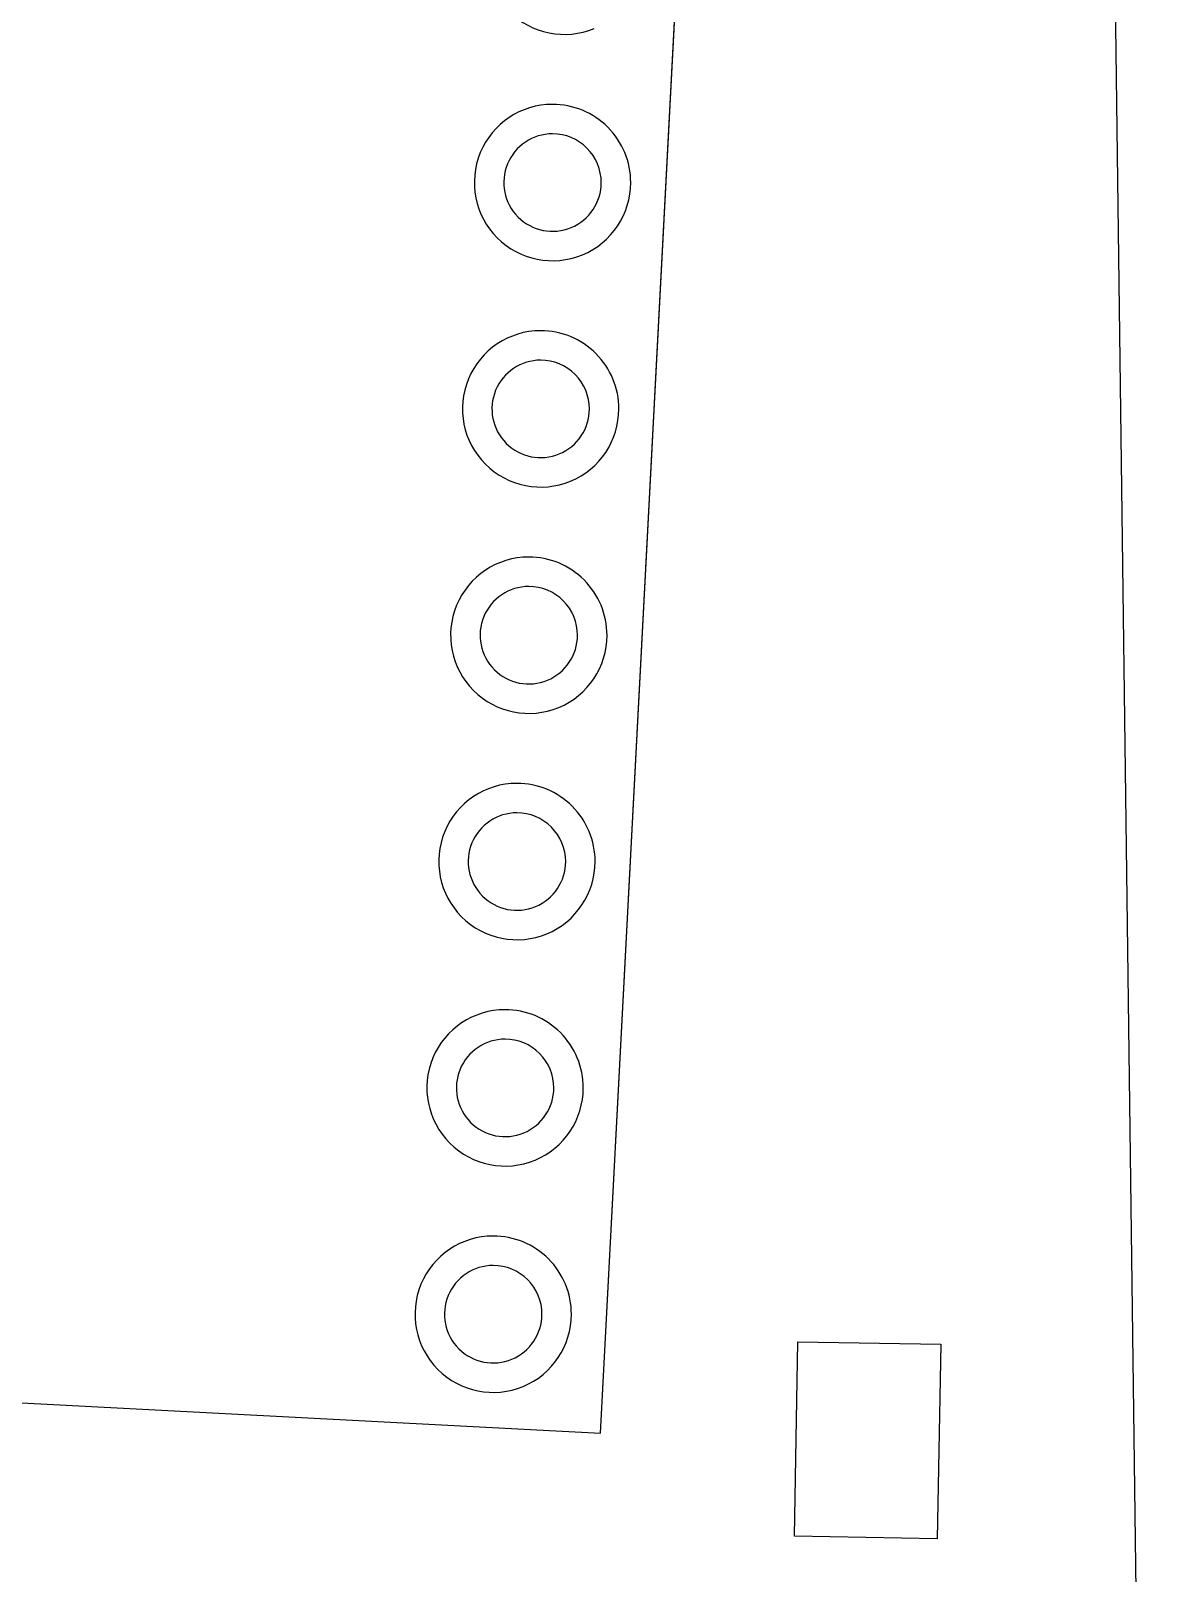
# Model space of a CAD drawing. Extents: x 28 to 165, y -144 to -37.
# Drawn here: x 147.17 to 159.78, y -103.57 to -86.28 of the extents above; entities that cross this region are included whole.
import ezdxf

# ---------------------------------------------------------------- set-up
doc = ezdxf.new("R2010")
doc.units = 0
doc.layers.get('0').update_dxf_attribs({"linetype": 'CONTINUOUS'})

msp = doc.modelspace()

# ---------------------------------------------------------------- linework, layer by layer
at = {"color": 7}
for points in [[(159.776123, -121.02233), (159.055455, -65.527407)], [(153.548871, -102.001698), (155.277006, -69.02692)], [(153.548871, -102.001698), (155.144073, -71.563441)], [(135.79322, -101.071164), (153.548871, -102.001698)], [(135.79322, -101.071164), (153.548871, -102.001698)]]:
    msp.add_lwpolyline(points, dxfattribs=at)
for points in [[(153.011744, -87.108062)], [(153.011744, -87.108062)], [(153.011744, -87.108062)], [(153.011744, -87.108062)], [(153.011744, -87.438263)], [(153.011744, -87.438263)], [(153.011744, -87.438263)], [(153.011744, -87.438263)], [(152.878811, -89.644585)], [(152.878811, -89.644585)], [(152.878811, -89.644585)], [(152.878811, -89.644585)], [(152.878811, -89.974785)], [(152.878811, -89.974785)], [(152.878811, -89.974785)], [(152.878811, -89.974785)], [(152.745877, -92.181106)], [(152.745877, -92.181106)], [(152.745877, -92.181106)], [(152.745877, -92.181106)], [(152.745877, -92.511306)], [(152.745877, -92.511306)], [(152.745877, -92.511306)], [(152.745877, -92.511306)], [(152.612943, -94.717627)], [(152.612943, -94.717627)], [(152.612943, -94.717627)], [(152.612943, -94.717627)], [(152.612943, -95.047828)], [(152.612943, -95.047828)], [(152.612943, -95.047828)], [(152.612943, -95.047828)], [(152.48001, -97.254149)], [(152.48001, -97.254149)], [(152.48001, -97.254149)], [(152.48001, -97.254149)], [(152.48001, -97.584349)], [(152.48001, -97.584349)], [(152.48001, -97.584349)], [(152.48001, -97.584349)], [(152.347077, -99.79067)], [(152.347077, -99.79067)], [(152.347077, -99.79067)], [(152.347077, -99.79067)], [(152.347077, -100.120871)], [(152.347077, -100.120871)], [(152.347077, -100.120871)], [(152.347077, -100.120871)], [(157.323961, -103.182571), (155.724205, -103.154647), (155.762251, -100.974978), (157.362007, -101.002902)]]:
    msp.add_lwpolyline(points, close=True, dxfattribs=at)
for points in [[(152.52504, -86.06748), (152.77566, -86.3181), (153.152572, -86.393073), (153.480024, -86.257438)], [(152.52504, -86.06748), (152.77566, -86.3181), (153.152572, -86.393073), (153.480024, -86.257438)], [(152.52504, -86.06748), (152.77566, -86.3181), (153.152572, -86.393073), (153.480024, -86.257438)], [(152.52504, -86.06748), (152.77566, -86.3181), (153.152572, -86.393073), (153.480024, -86.257438)], [(153.011744, -87.108062), (152.657313, -87.108062), (152.337782, -87.321566), (152.202147, -87.649017)], [(153.011744, -87.108062), (152.657313, -87.108062), (152.337782, -87.321566), (152.202147, -87.649017)], [(153.011744, -87.108062), (152.657313, -87.108062), (152.337782, -87.321566), (152.202147, -87.649017)], [(153.011744, -87.108062), (152.657313, -87.108062), (152.337782, -87.321566), (152.202147, -87.649017)], [(153.631382, -87.364725), (153.467044, -87.200387), (153.244153, -87.108062), (153.011744, -87.108062)], [(153.631382, -87.364725), (153.467044, -87.200387), (153.244153, -87.108062), (153.011744, -87.108062)], [(153.631382, -87.364725), (153.467044, -87.200387), (153.244153, -87.108062), (153.011744, -87.108062)], [(153.631382, -87.364725), (153.467044, -87.200387), (153.244153, -87.108062), (153.011744, -87.108062)], [(153.011744, -87.438263), (152.790867, -87.438263), (152.591739, -87.571316), (152.507213, -87.775379)], [(153.011744, -87.438263), (152.790867, -87.438263), (152.591739, -87.571316), (152.507213, -87.775379)], [(153.011744, -87.438263), (152.790867, -87.438263), (152.591739, -87.571316), (152.507213, -87.775379)], [(153.011744, -87.438263), (152.790867, -87.438263), (152.591739, -87.571316), (152.507213, -87.775379)], [(153.397895, -87.598212), (153.295481, -87.495798), (153.156579, -87.438263), (153.011744, -87.438263)], [(153.397895, -87.598212), (153.295481, -87.495798), (153.156579, -87.438263), (153.011744, -87.438263)], [(153.397895, -87.598212), (153.295481, -87.495798), (153.156579, -87.438263), (153.011744, -87.438263)], [(153.397895, -87.598212), (153.295481, -87.495798), (153.156579, -87.438263), (153.011744, -87.438263)], [(153.888045, -87.984363), (153.888045, -87.751954), (153.79572, -87.529063), (153.631382, -87.364725)], [(153.888045, -87.984363), (153.888045, -87.751954), (153.79572, -87.529063), (153.631382, -87.364725)], [(153.888045, -87.984363), (153.888045, -87.751954), (153.79572, -87.529063), (153.631382, -87.364725)], [(153.888045, -87.984363), (153.888045, -87.751954), (153.79572, -87.529063), (153.631382, -87.364725)], [(153.557844, -87.984363), (153.557844, -87.839528), (153.500309, -87.700625), (153.397895, -87.598212)], [(153.557844, -87.984363), (153.557844, -87.839528), (153.500309, -87.700625), (153.397895, -87.598212)], [(153.557844, -87.984363), (153.557844, -87.839528), (153.500309, -87.700625), (153.397895, -87.598212)], [(153.557844, -87.984363), (153.557844, -87.839528), (153.500309, -87.700625), (153.397895, -87.598212)], [(152.202147, -87.649017), (152.066513, -87.976468), (152.141485, -88.353381), (152.392105, -88.604001)], [(152.202147, -87.649017), (152.066513, -87.976468), (152.141485, -88.353381), (152.392105, -88.604001)], [(152.202147, -87.649017), (152.066513, -87.976468), (152.141485, -88.353381), (152.392105, -88.604001)], [(152.202147, -87.649017), (152.066513, -87.976468), (152.141485, -88.353381), (152.392105, -88.604001)], [(152.507213, -87.775379), (152.422687, -87.979443), (152.469409, -88.214331), (152.625592, -88.370514)], [(152.507213, -87.775379), (152.422687, -87.979443), (152.469409, -88.214331), (152.625592, -88.370514)], [(152.507213, -87.775379), (152.422687, -87.979443), (152.469409, -88.214331), (152.625592, -88.370514)], [(152.507213, -87.775379), (152.422687, -87.979443), (152.469409, -88.214331), (152.625592, -88.370514)], [(153.220727, -88.488894), (153.424791, -88.404368), (153.557844, -88.20524), (153.557844, -87.984363)], [(153.220727, -88.488894), (153.424791, -88.404368), (153.557844, -88.20524), (153.557844, -87.984363)], [(153.220727, -88.488894), (153.424791, -88.404368), (153.557844, -88.20524), (153.557844, -87.984363)], [(153.220727, -88.488894), (153.424791, -88.404368), (153.557844, -88.20524), (153.557844, -87.984363)], [(153.34709, -88.793959), (153.674541, -88.658325), (153.888045, -88.338794), (153.888045, -87.984363)], [(153.34709, -88.793959), (153.674541, -88.658325), (153.888045, -88.338794), (153.888045, -87.984363)], [(153.34709, -88.793959), (153.674541, -88.658325), (153.888045, -88.338794), (153.888045, -87.984363)], [(153.34709, -88.793959), (153.674541, -88.658325), (153.888045, -88.338794), (153.888045, -87.984363)], [(152.625592, -88.370514), (152.781776, -88.526698), (153.016664, -88.57342), (153.220727, -88.488894)], [(152.625592, -88.370514), (152.781776, -88.526698), (153.016664, -88.57342), (153.220727, -88.488894)], [(152.625592, -88.370514), (152.781776, -88.526698), (153.016664, -88.57342), (153.220727, -88.488894)], [(152.625592, -88.370514), (152.781776, -88.526698), (153.016664, -88.57342), (153.220727, -88.488894)], [(152.392105, -88.604001), (152.642726, -88.854622), (153.019638, -88.929594), (153.34709, -88.793959)], [(152.392105, -88.604001), (152.642726, -88.854622), (153.019638, -88.929594), (153.34709, -88.793959)], [(152.392105, -88.604001), (152.642726, -88.854622), (153.019638, -88.929594), (153.34709, -88.793959)], [(152.392105, -88.604001), (152.642726, -88.854622), (153.019638, -88.929594), (153.34709, -88.793959)], [(152.878811, -89.644585), (152.52438, -89.644585), (152.204849, -89.858088), (152.069214, -90.18554)], [(152.878811, -89.644585), (152.52438, -89.644585), (152.204849, -89.858088), (152.069214, -90.18554)], [(152.878811, -89.644585), (152.52438, -89.644585), (152.204849, -89.858088), (152.069214, -90.18554)], [(152.878811, -89.644585), (152.52438, -89.644585), (152.204849, -89.858088), (152.069214, -90.18554)], [(153.498449, -89.901247), (153.334111, -89.736909), (153.11122, -89.644585), (152.878811, -89.644585)], [(153.498449, -89.901247), (153.334111, -89.736909), (153.11122, -89.644585), (152.878811, -89.644585)], [(153.498449, -89.901247), (153.334111, -89.736909), (153.11122, -89.644585), (152.878811, -89.644585)], [(153.498449, -89.901247), (153.334111, -89.736909), (153.11122, -89.644585), (152.878811, -89.644585)], [(152.878811, -89.974785), (152.657934, -89.974785), (152.458805, -90.107838), (152.37428, -90.311902)], [(152.878811, -89.974785), (152.657934, -89.974785), (152.458805, -90.107838), (152.37428, -90.311902)], [(152.878811, -89.974785), (152.657934, -89.974785), (152.458805, -90.107838), (152.37428, -90.311902)], [(152.878811, -89.974785), (152.657934, -89.974785), (152.458805, -90.107838), (152.37428, -90.311902)], [(153.264962, -90.134734), (153.162548, -90.03232), (153.023645, -89.974785), (152.878811, -89.974785)], [(153.264962, -90.134734), (153.162548, -90.03232), (153.023645, -89.974785), (152.878811, -89.974785)], [(153.264962, -90.134734), (153.162548, -90.03232), (153.023645, -89.974785), (152.878811, -89.974785)], [(153.264962, -90.134734), (153.162548, -90.03232), (153.023645, -89.974785), (152.878811, -89.974785)], [(153.755111, -90.520885), (153.755111, -90.288476), (153.662787, -90.065586), (153.498449, -89.901247)], [(153.755111, -90.520885), (153.755111, -90.288476), (153.662787, -90.065586), (153.498449, -89.901247)], [(153.755111, -90.520885), (153.755111, -90.288476), (153.662787, -90.065586), (153.498449, -89.901247)], [(153.755111, -90.520885), (153.755111, -90.288476), (153.662787, -90.065586), (153.498449, -89.901247)], [(152.069214, -90.18554), (151.933579, -90.512991), (152.008552, -90.889903), (152.259172, -91.140524)], [(152.069214, -90.18554), (151.933579, -90.512991), (152.008552, -90.889903), (152.259172, -91.140524)], [(152.069214, -90.18554), (151.933579, -90.512991), (152.008552, -90.889903), (152.259172, -91.140524)], [(152.069214, -90.18554), (151.933579, -90.512991), (152.008552, -90.889903), (152.259172, -91.140524)], [(153.424911, -90.520885), (153.424911, -90.376051), (153.367376, -90.237148), (153.264962, -90.134734)], [(153.424911, -90.520885), (153.424911, -90.376051), (153.367376, -90.237148), (153.264962, -90.134734)], [(153.424911, -90.520885), (153.424911, -90.376051), (153.367376, -90.237148), (153.264962, -90.134734)], [(153.424911, -90.520885), (153.424911, -90.376051), (153.367376, -90.237148), (153.264962, -90.134734)], [(152.37428, -90.311902), (152.289754, -90.515966), (152.336476, -90.750853), (152.492659, -90.907037)], [(152.37428, -90.311902), (152.289754, -90.515966), (152.336476, -90.750853), (152.492659, -90.907037)], [(152.37428, -90.311902), (152.289754, -90.515966), (152.336476, -90.750853), (152.492659, -90.907037)], [(152.37428, -90.311902), (152.289754, -90.515966), (152.336476, -90.750853), (152.492659, -90.907037)], [(153.087794, -91.025417), (153.291858, -90.940891), (153.424911, -90.741763), (153.424911, -90.520885)], [(153.087794, -91.025417), (153.291858, -90.940891), (153.424911, -90.741763), (153.424911, -90.520885)], [(153.087794, -91.025417), (153.291858, -90.940891), (153.424911, -90.741763), (153.424911, -90.520885)], [(153.087794, -91.025417), (153.291858, -90.940891), (153.424911, -90.741763), (153.424911, -90.520885)], [(153.214156, -91.330482), (153.541608, -91.194847), (153.755111, -90.875316), (153.755111, -90.520885)], [(153.214156, -91.330482), (153.541608, -91.194847), (153.755111, -90.875316), (153.755111, -90.520885)], [(153.214156, -91.330482), (153.541608, -91.194847), (153.755111, -90.875316), (153.755111, -90.520885)], [(153.214156, -91.330482), (153.541608, -91.194847), (153.755111, -90.875316), (153.755111, -90.520885)], [(152.492659, -90.907037), (152.648843, -91.063221), (152.88373, -91.109943), (153.087794, -91.025417)], [(152.492659, -90.907037), (152.648843, -91.063221), (152.88373, -91.109943), (153.087794, -91.025417)], [(152.492659, -90.907037), (152.648843, -91.063221), (152.88373, -91.109943), (153.087794, -91.025417)], [(152.492659, -90.907037), (152.648843, -91.063221), (152.88373, -91.109943), (153.087794, -91.025417)], [(152.259172, -91.140524), (152.509793, -91.391144), (152.886705, -91.466117), (153.214156, -91.330482)], [(152.259172, -91.140524), (152.509793, -91.391144), (152.886705, -91.466117), (153.214156, -91.330482)], [(152.259172, -91.140524), (152.509793, -91.391144), (152.886705, -91.466117), (153.214156, -91.330482)], [(152.259172, -91.140524), (152.509793, -91.391144), (152.886705, -91.466117), (153.214156, -91.330482)], [(152.745877, -92.181106), (152.391447, -92.181106), (152.071916, -92.39461), (151.936281, -92.722061)], [(152.745877, -92.181106), (152.391447, -92.181106), (152.071916, -92.39461), (151.936281, -92.722061)], [(152.745877, -92.181106), (152.391447, -92.181106), (152.071916, -92.39461), (151.936281, -92.722061)], [(152.745877, -92.181106), (152.391447, -92.181106), (152.071916, -92.39461), (151.936281, -92.722061)], [(153.365516, -92.437769), (153.201177, -92.27343), (152.978287, -92.181106), (152.745877, -92.181106)], [(153.365516, -92.437769), (153.201177, -92.27343), (152.978287, -92.181106), (152.745877, -92.181106)], [(153.365516, -92.437769), (153.201177, -92.27343), (152.978287, -92.181106), (152.745877, -92.181106)], [(153.365516, -92.437769), (153.201177, -92.27343), (152.978287, -92.181106), (152.745877, -92.181106)], [(153.622178, -93.057407), (153.622178, -92.824997), (153.529854, -92.602107), (153.365516, -92.437769)], [(153.622178, -93.057407), (153.622178, -92.824997), (153.529854, -92.602107), (153.365516, -92.437769)], [(153.622178, -93.057407), (153.622178, -92.824997), (153.529854, -92.602107), (153.365516, -92.437769)], [(153.622178, -93.057407), (153.622178, -92.824997), (153.529854, -92.602107), (153.365516, -92.437769)], [(152.745877, -92.511306), (152.525, -92.511306), (152.325872, -92.644359), (152.241346, -92.848423)], [(152.745877, -92.511306), (152.525, -92.511306), (152.325872, -92.644359), (152.241346, -92.848423)], [(152.745877, -92.511306), (152.525, -92.511306), (152.325872, -92.644359), (152.241346, -92.848423)], [(152.745877, -92.511306), (152.525, -92.511306), (152.325872, -92.644359), (152.241346, -92.848423)], [(153.132029, -92.671256), (153.029615, -92.568842), (152.890712, -92.511306), (152.745877, -92.511306)], [(153.132029, -92.671256), (153.029615, -92.568842), (152.890712, -92.511306), (152.745877, -92.511306)], [(153.132029, -92.671256), (153.029615, -92.568842), (152.890712, -92.511306), (152.745877, -92.511306)], [(153.132029, -92.671256), (153.029615, -92.568842), (152.890712, -92.511306), (152.745877, -92.511306)], [(151.936281, -92.722061), (151.800646, -93.049512), (151.875619, -93.426425), (152.126239, -93.677045)], [(151.936281, -92.722061), (151.800646, -93.049512), (151.875619, -93.426425), (152.126239, -93.677045)], [(151.936281, -92.722061), (151.800646, -93.049512), (151.875619, -93.426425), (152.126239, -93.677045)], [(151.936281, -92.722061), (151.800646, -93.049512), (151.875619, -93.426425), (152.126239, -93.677045)], [(153.291978, -93.057407), (153.291978, -92.912572), (153.234443, -92.773669), (153.132029, -92.671256)], [(153.291978, -93.057407), (153.291978, -92.912572), (153.234443, -92.773669), (153.132029, -92.671256)], [(153.291978, -93.057407), (153.291978, -92.912572), (153.234443, -92.773669), (153.132029, -92.671256)], [(153.291978, -93.057407), (153.291978, -92.912572), (153.234443, -92.773669), (153.132029, -92.671256)], [(152.241346, -92.848423), (152.15682, -93.052487), (152.203542, -93.287375), (152.359726, -93.443558)], [(152.241346, -92.848423), (152.15682, -93.052487), (152.203542, -93.287375), (152.359726, -93.443558)], [(152.241346, -92.848423), (152.15682, -93.052487), (152.203542, -93.287375), (152.359726, -93.443558)], [(152.241346, -92.848423), (152.15682, -93.052487), (152.203542, -93.287375), (152.359726, -93.443558)], [(152.954861, -93.561938), (153.158925, -93.477412), (153.291978, -93.278284), (153.291978, -93.057407)], [(152.954861, -93.561938), (153.158925, -93.477412), (153.291978, -93.278284), (153.291978, -93.057407)], [(152.954861, -93.561938), (153.158925, -93.477412), (153.291978, -93.278284), (153.291978, -93.057407)], [(152.954861, -93.561938), (153.158925, -93.477412), (153.291978, -93.278284), (153.291978, -93.057407)], [(153.081223, -93.867003), (153.408674, -93.731369), (153.622178, -93.411837), (153.622178, -93.057407)], [(153.081223, -93.867003), (153.408674, -93.731369), (153.622178, -93.411837), (153.622178, -93.057407)], [(153.081223, -93.867003), (153.408674, -93.731369), (153.622178, -93.411837), (153.622178, -93.057407)], [(153.081223, -93.867003), (153.408674, -93.731369), (153.622178, -93.411837), (153.622178, -93.057407)], [(152.359726, -93.443558), (152.51591, -93.599742), (152.750797, -93.646464), (152.954861, -93.561938)], [(152.359726, -93.443558), (152.51591, -93.599742), (152.750797, -93.646464), (152.954861, -93.561938)], [(152.359726, -93.443558), (152.51591, -93.599742), (152.750797, -93.646464), (152.954861, -93.561938)], [(152.359726, -93.443558), (152.51591, -93.599742), (152.750797, -93.646464), (152.954861, -93.561938)], [(152.126239, -93.677045), (152.376859, -93.927665), (152.753772, -94.002638), (153.081223, -93.867003)], [(152.126239, -93.677045), (152.376859, -93.927665), (152.753772, -94.002638), (153.081223, -93.867003)], [(152.126239, -93.677045), (152.376859, -93.927665), (152.753772, -94.002638), (153.081223, -93.867003)], [(152.126239, -93.677045), (152.376859, -93.927665), (152.753772, -94.002638), (153.081223, -93.867003)], [(152.612943, -94.717627), (152.258513, -94.717627), (151.938982, -94.931131), (151.803347, -95.258582)], [(152.612943, -94.717627), (152.258513, -94.717627), (151.938982, -94.931131), (151.803347, -95.258582)], [(152.612943, -94.717627), (152.258513, -94.717627), (151.938982, -94.931131), (151.803347, -95.258582)], [(152.612943, -94.717627), (152.258513, -94.717627), (151.938982, -94.931131), (151.803347, -95.258582)], [(153.232582, -94.97429), (153.068243, -94.809952), (152.845353, -94.717627), (152.612943, -94.717627)], [(153.232582, -94.97429), (153.068243, -94.809952), (152.845353, -94.717627), (152.612943, -94.717627)], [(153.232582, -94.97429), (153.068243, -94.809952), (152.845353, -94.717627), (152.612943, -94.717627)], [(153.232582, -94.97429), (153.068243, -94.809952), (152.845353, -94.717627), (152.612943, -94.717627)], [(152.612943, -95.047828), (152.392066, -95.047828), (152.192938, -95.180881), (152.108412, -95.384945)], [(152.612943, -95.047828), (152.392066, -95.047828), (152.192938, -95.180881), (152.108412, -95.384945)], [(152.612943, -95.047828), (152.392066, -95.047828), (152.192938, -95.180881), (152.108412, -95.384945)], [(152.612943, -95.047828), (152.392066, -95.047828), (152.192938, -95.180881), (152.108412, -95.384945)], [(152.999095, -95.207777), (152.896681, -95.105363), (152.757778, -95.047828), (152.612943, -95.047828)], [(152.999095, -95.207777), (152.896681, -95.105363), (152.757778, -95.047828), (152.612943, -95.047828)], [(152.999095, -95.207777), (152.896681, -95.105363), (152.757778, -95.047828), (152.612943, -95.047828)], [(152.999095, -95.207777), (152.896681, -95.105363), (152.757778, -95.047828), (152.612943, -95.047828)], [(153.489244, -95.593928), (153.489244, -95.361519), (153.39692, -95.138628), (153.232582, -94.97429)], [(153.489244, -95.593928), (153.489244, -95.361519), (153.39692, -95.138628), (153.232582, -94.97429)], [(153.489244, -95.593928), (153.489244, -95.361519), (153.39692, -95.138628), (153.232582, -94.97429)], [(153.489244, -95.593928), (153.489244, -95.361519), (153.39692, -95.138628), (153.232582, -94.97429)], [(153.159044, -95.593928), (153.159044, -95.449093), (153.101508, -95.310191), (152.999095, -95.207777)], [(153.159044, -95.593928), (153.159044, -95.449093), (153.101508, -95.310191), (152.999095, -95.207777)], [(153.159044, -95.593928), (153.159044, -95.449093), (153.101508, -95.310191), (152.999095, -95.207777)], [(153.159044, -95.593928), (153.159044, -95.449093), (153.101508, -95.310191), (152.999095, -95.207777)], [(151.803347, -95.258582), (151.667712, -95.586034), (151.742685, -95.962946), (151.993305, -96.213567)], [(151.803347, -95.258582), (151.667712, -95.586034), (151.742685, -95.962946), (151.993305, -96.213567)], [(151.803347, -95.258582), (151.667712, -95.586034), (151.742685, -95.962946), (151.993305, -96.213567)], [(151.803347, -95.258582), (151.667712, -95.586034), (151.742685, -95.962946), (151.993305, -96.213567)], [(152.108412, -95.384945), (152.023886, -95.589008), (152.070608, -95.823896), (152.226792, -95.98008)], [(152.108412, -95.384945), (152.023886, -95.589008), (152.070608, -95.823896), (152.226792, -95.98008)], [(152.108412, -95.384945), (152.023886, -95.589008), (152.070608, -95.823896), (152.226792, -95.98008)], [(152.108412, -95.384945), (152.023886, -95.589008), (152.070608, -95.823896), (152.226792, -95.98008)], [(152.821927, -96.098459), (153.025991, -96.013933), (153.159044, -95.814805), (153.159044, -95.593928)], [(152.821927, -96.098459), (153.025991, -96.013933), (153.159044, -95.814805), (153.159044, -95.593928)], [(152.821927, -96.098459), (153.025991, -96.013933), (153.159044, -95.814805), (153.159044, -95.593928)], [(152.821927, -96.098459), (153.025991, -96.013933), (153.159044, -95.814805), (153.159044, -95.593928)], [(152.948289, -96.403525), (153.27574, -96.26789), (153.489244, -95.948359), (153.489244, -95.593928)], [(152.948289, -96.403525), (153.27574, -96.26789), (153.489244, -95.948359), (153.489244, -95.593928)], [(152.948289, -96.403525), (153.27574, -96.26789), (153.489244, -95.948359), (153.489244, -95.593928)], [(152.948289, -96.403525), (153.27574, -96.26789), (153.489244, -95.948359), (153.489244, -95.593928)], [(152.226792, -95.98008), (152.382976, -96.136263), (152.617863, -96.182985), (152.821927, -96.098459)], [(152.226792, -95.98008), (152.382976, -96.136263), (152.617863, -96.182985), (152.821927, -96.098459)], [(152.226792, -95.98008), (152.382976, -96.136263), (152.617863, -96.182985), (152.821927, -96.098459)], [(152.226792, -95.98008), (152.382976, -96.136263), (152.617863, -96.182985), (152.821927, -96.098459)], [(151.993305, -96.213567), (152.243925, -96.464187), (152.620838, -96.539159), (152.948289, -96.403525)], [(151.993305, -96.213567), (152.243925, -96.464187), (152.620838, -96.539159), (152.948289, -96.403525)], [(151.993305, -96.213567), (152.243925, -96.464187), (152.620838, -96.539159), (152.948289, -96.403525)], [(151.993305, -96.213567), (152.243925, -96.464187), (152.620838, -96.539159), (152.948289, -96.403525)], [(152.48001, -97.254149), (152.12558, -97.254149), (151.806049, -97.467653), (151.670414, -97.795104)], [(152.48001, -97.254149), (152.12558, -97.254149), (151.806049, -97.467653), (151.670414, -97.795104)], [(152.48001, -97.254149), (152.12558, -97.254149), (151.806049, -97.467653), (151.670414, -97.795104)], [(152.48001, -97.254149), (152.12558, -97.254149), (151.806049, -97.467653), (151.670414, -97.795104)], [(153.099648, -97.510811), (152.93531, -97.346473), (152.71242, -97.254149), (152.48001, -97.254149)], [(153.099648, -97.510811), (152.93531, -97.346473), (152.71242, -97.254149), (152.48001, -97.254149)], [(153.099648, -97.510811), (152.93531, -97.346473), (152.71242, -97.254149), (152.48001, -97.254149)], [(153.099648, -97.510811), (152.93531, -97.346473), (152.71242, -97.254149), (152.48001, -97.254149)], [(152.48001, -97.584349), (152.259133, -97.584349), (152.060005, -97.717402), (151.975479, -97.921466)], [(152.48001, -97.584349), (152.259133, -97.584349), (152.060005, -97.717402), (151.975479, -97.921466)], [(152.48001, -97.584349), (152.259133, -97.584349), (152.060005, -97.717402), (151.975479, -97.921466)], [(152.48001, -97.584349), (152.259133, -97.584349), (152.060005, -97.717402), (151.975479, -97.921466)], [(152.866162, -97.744298), (152.763748, -97.641885), (152.624845, -97.584349), (152.48001, -97.584349)], [(152.866162, -97.744298), (152.763748, -97.641885), (152.624845, -97.584349), (152.48001, -97.584349)], [(152.866162, -97.744298), (152.763748, -97.641885), (152.624845, -97.584349), (152.48001, -97.584349)], [(152.866162, -97.744298), (152.763748, -97.641885), (152.624845, -97.584349), (152.48001, -97.584349)], [(153.356311, -98.13045), (153.356311, -97.89804), (153.263987, -97.67515), (153.099648, -97.510811)], [(153.356311, -98.13045), (153.356311, -97.89804), (153.263987, -97.67515), (153.099648, -97.510811)], [(153.356311, -98.13045), (153.356311, -97.89804), (153.263987, -97.67515), (153.099648, -97.510811)], [(153.356311, -98.13045), (153.356311, -97.89804), (153.263987, -97.67515), (153.099648, -97.510811)], [(151.670414, -97.795104), (151.534779, -98.122555), (151.609752, -98.499468), (151.860372, -98.750088)], [(151.670414, -97.795104), (151.534779, -98.122555), (151.609752, -98.499468), (151.860372, -98.750088)], [(151.670414, -97.795104), (151.534779, -98.122555), (151.609752, -98.499468), (151.860372, -98.750088)], [(151.670414, -97.795104), (151.534779, -98.122555), (151.609752, -98.499468), (151.860372, -98.750088)], [(153.026111, -98.13045), (153.026111, -97.985615), (152.968575, -97.846712), (152.866162, -97.744298)], [(153.026111, -98.13045), (153.026111, -97.985615), (152.968575, -97.846712), (152.866162, -97.744298)], [(153.026111, -98.13045), (153.026111, -97.985615), (152.968575, -97.846712), (152.866162, -97.744298)], [(153.026111, -98.13045), (153.026111, -97.985615), (152.968575, -97.846712), (152.866162, -97.744298)], [(151.975479, -97.921466), (151.890953, -98.12553), (151.937675, -98.360417), (152.093859, -98.516601)], [(151.975479, -97.921466), (151.890953, -98.12553), (151.937675, -98.360417), (152.093859, -98.516601)], [(151.975479, -97.921466), (151.890953, -98.12553), (151.937675, -98.360417), (152.093859, -98.516601)], [(151.975479, -97.921466), (151.890953, -98.12553), (151.937675, -98.360417), (152.093859, -98.516601)], [(152.688994, -98.634981), (152.893058, -98.550455), (153.026111, -98.351327), (153.026111, -98.13045)], [(152.688994, -98.634981), (152.893058, -98.550455), (153.026111, -98.351327), (153.026111, -98.13045)], [(152.688994, -98.634981), (152.893058, -98.550455), (153.026111, -98.351327), (153.026111, -98.13045)], [(152.688994, -98.634981), (152.893058, -98.550455), (153.026111, -98.351327), (153.026111, -98.13045)], [(152.815356, -98.940046), (153.142807, -98.804411), (153.356311, -98.48488), (153.356311, -98.13045)], [(152.815356, -98.940046), (153.142807, -98.804411), (153.356311, -98.48488), (153.356311, -98.13045)], [(152.815356, -98.940046), (153.142807, -98.804411), (153.356311, -98.48488), (153.356311, -98.13045)], [(152.815356, -98.940046), (153.142807, -98.804411), (153.356311, -98.48488), (153.356311, -98.13045)], [(152.093859, -98.516601), (152.250042, -98.672785), (152.48493, -98.719507), (152.688994, -98.634981)], [(152.093859, -98.516601), (152.250042, -98.672785), (152.48493, -98.719507), (152.688994, -98.634981)], [(152.093859, -98.516601), (152.250042, -98.672785), (152.48493, -98.719507), (152.688994, -98.634981)], [(152.093859, -98.516601), (152.250042, -98.672785), (152.48493, -98.719507), (152.688994, -98.634981)], [(151.860372, -98.750088), (152.110992, -99.000708), (152.487905, -99.075681), (152.815356, -98.940046)], [(151.860372, -98.750088), (152.110992, -99.000708), (152.487905, -99.075681), (152.815356, -98.940046)], [(151.860372, -98.750088), (152.110992, -99.000708), (152.487905, -99.075681), (152.815356, -98.940046)], [(151.860372, -98.750088), (152.110992, -99.000708), (152.487905, -99.075681), (152.815356, -98.940046)], [(152.347077, -99.79067), (151.992646, -99.79067), (151.673115, -100.004174), (151.537481, -100.331625)], [(152.347077, -99.79067), (151.992646, -99.79067), (151.673115, -100.004174), (151.537481, -100.331625)], [(152.347077, -99.79067), (151.992646, -99.79067), (151.673115, -100.004174), (151.537481, -100.331625)], [(152.347077, -99.79067), (151.992646, -99.79067), (151.673115, -100.004174), (151.537481, -100.331625)], [(152.966715, -100.047333), (152.802377, -99.882995), (152.579487, -99.79067), (152.347077, -99.79067)], [(152.966715, -100.047333), (152.802377, -99.882995), (152.579487, -99.79067), (152.347077, -99.79067)], [(152.966715, -100.047333), (152.802377, -99.882995), (152.579487, -99.79067), (152.347077, -99.79067)], [(152.966715, -100.047333), (152.802377, -99.882995), (152.579487, -99.79067), (152.347077, -99.79067)], [(153.223378, -100.666971), (153.223378, -100.434562), (153.131054, -100.211671), (152.966715, -100.047333)], [(153.223378, -100.666971), (153.223378, -100.434562), (153.131054, -100.211671), (152.966715, -100.047333)], [(153.223378, -100.666971), (153.223378, -100.434562), (153.131054, -100.211671), (152.966715, -100.047333)], [(153.223378, -100.666971), (153.223378, -100.434562), (153.131054, -100.211671), (152.966715, -100.047333)], [(152.347077, -100.120871), (152.1262, -100.120871), (151.927072, -100.253924), (151.842546, -100.457988)], [(152.347077, -100.120871), (152.1262, -100.120871), (151.927072, -100.253924), (151.842546, -100.457988)], [(152.347077, -100.120871), (152.1262, -100.120871), (151.927072, -100.253924), (151.842546, -100.457988)], [(152.347077, -100.120871), (152.1262, -100.120871), (151.927072, -100.253924), (151.842546, -100.457988)], [(152.733228, -100.28082), (152.630815, -100.178406), (152.491912, -100.120871), (152.347077, -100.120871)], [(152.733228, -100.28082), (152.630815, -100.178406), (152.491912, -100.120871), (152.347077, -100.120871)], [(152.733228, -100.28082), (152.630815, -100.178406), (152.491912, -100.120871), (152.347077, -100.120871)], [(152.733228, -100.28082), (152.630815, -100.178406), (152.491912, -100.120871), (152.347077, -100.120871)], [(151.537481, -100.331625), (151.401846, -100.659077), (151.476819, -101.035989), (151.727439, -101.286609)], [(151.537481, -100.331625), (151.401846, -100.659077), (151.476819, -101.035989), (151.727439, -101.286609)], [(151.537481, -100.331625), (151.401846, -100.659077), (151.476819, -101.035989), (151.727439, -101.286609)], [(151.537481, -100.331625), (151.401846, -100.659077), (151.476819, -101.035989), (151.727439, -101.286609)], [(152.893178, -100.666971), (152.893178, -100.522136), (152.835642, -100.383233), (152.733228, -100.28082)], [(152.893178, -100.666971), (152.893178, -100.522136), (152.835642, -100.383233), (152.733228, -100.28082)], [(152.893178, -100.666971), (152.893178, -100.522136), (152.835642, -100.383233), (152.733228, -100.28082)], [(152.893178, -100.666971), (152.893178, -100.522136), (152.835642, -100.383233), (152.733228, -100.28082)], [(151.842546, -100.457988), (151.75802, -100.662051), (151.804742, -100.896939), (151.960926, -101.053123)], [(151.842546, -100.457988), (151.75802, -100.662051), (151.804742, -100.896939), (151.960926, -101.053123)], [(151.842546, -100.457988), (151.75802, -100.662051), (151.804742, -100.896939), (151.960926, -101.053123)], [(151.842546, -100.457988), (151.75802, -100.662051), (151.804742, -100.896939), (151.960926, -101.053123)], [(152.556061, -101.171502), (152.760124, -101.086976), (152.893178, -100.887848), (152.893178, -100.666971)], [(152.556061, -101.171502), (152.760124, -101.086976), (152.893178, -100.887848), (152.893178, -100.666971)], [(152.556061, -101.171502), (152.760124, -101.086976), (152.893178, -100.887848), (152.893178, -100.666971)], [(152.556061, -101.171502), (152.760124, -101.086976), (152.893178, -100.887848), (152.893178, -100.666971)], [(152.682423, -101.476568), (153.009874, -101.340933), (153.223378, -101.021402), (153.223378, -100.666971)], [(152.682423, -101.476568), (153.009874, -101.340933), (153.223378, -101.021402), (153.223378, -100.666971)], [(152.682423, -101.476568), (153.009874, -101.340933), (153.223378, -101.021402), (153.223378, -100.666971)], [(152.682423, -101.476568), (153.009874, -101.340933), (153.223378, -101.021402), (153.223378, -100.666971)], [(151.960926, -101.053123), (152.117109, -101.209306), (152.351997, -101.256028), (152.556061, -101.171502)], [(151.960926, -101.053123), (152.117109, -101.209306), (152.351997, -101.256028), (152.556061, -101.171502)], [(151.960926, -101.053123), (152.117109, -101.209306), (152.351997, -101.256028), (152.556061, -101.171502)], [(151.960926, -101.053123), (152.117109, -101.209306), (152.351997, -101.256028), (152.556061, -101.171502)], [(151.727439, -101.286609), (151.978059, -101.53723), (152.354972, -101.612202), (152.682423, -101.476568)], [(151.727439, -101.286609), (151.978059, -101.53723), (152.354972, -101.612202), (152.682423, -101.476568)], [(151.727439, -101.286609), (151.978059, -101.53723), (152.354972, -101.612202), (152.682423, -101.476568)], [(151.727439, -101.286609), (151.978059, -101.53723), (152.354972, -101.612202), (152.682423, -101.476568)]]:
    msp.add_open_spline(points, degree=3, dxfattribs=at)

doc.saveas('drawing.dxf')
